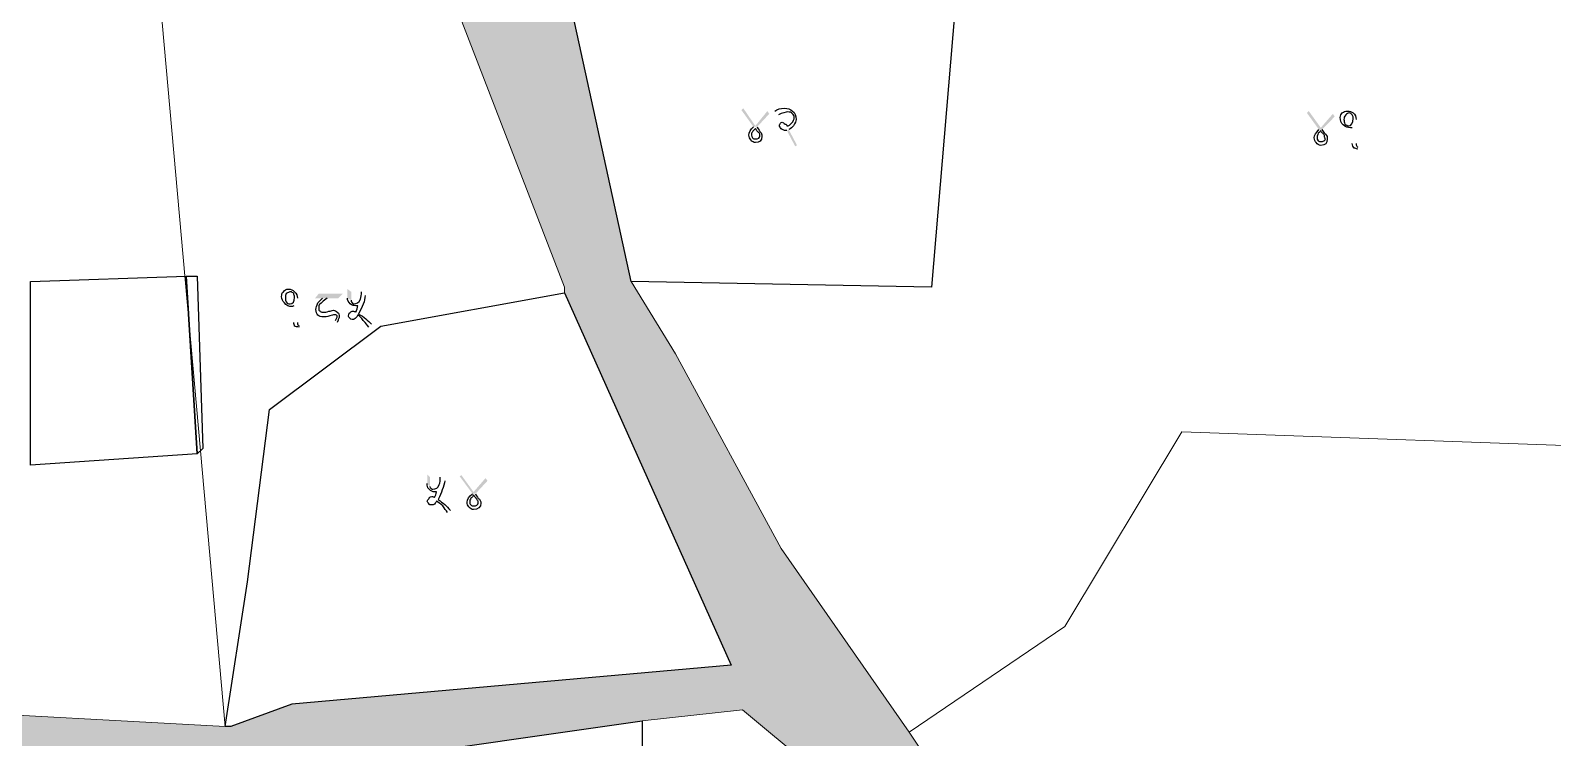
# Model space of a CAD drawing. Header units: inches. Extents: x 2 to 197762, y -33236 to 9.
# Drawn here: x 104734 to 106103, y -15982 to -15346 of the extents above; entities that cross this region are included whole.
import ezdxf

# ---------------------------------------------------------------- set-up
doc = ezdxf.new("R2010")
doc.units = ezdxf.units.IN
doc.header["$LTSCALE"] = 5
doc.header["$MEASUREMENT"] = 0
doc.layers.add('PDF_Geometry', color=7, linetype='Continuous')
doc.layers.add('PDF_Solid Fills', color=7, linetype='Continuous')

msp = doc.modelspace()

# ---------------------------------------------------------------- hatches: boundary and pattern name
at = {"layer": 'PDF_Solid Fills', "true_color": 0xc3c3c3, "transparency": 33554531}
h = msp.add_hatch(color=9, dxfattribs=at)
h.paths.add_polyline_path([(106694.44, -15126.79), (106604.44, -15721.79), (106569.44, -15706.79), (106524.44, -16036.79), (106479.44, -16016.79), (106579.44, -15311.79), (106609.44, -15086.79), (106614.44, -15086.79)], flags=0)
h.paths.add_polyline_path([(106664.44, -15091.79), (106894.44, -15206.79), (107119.44, -15326.79), (107144.44, -15336.79), (107159.44, -15346.79), (107419.44, -15361.79), (107574.44, -15371.79), (107599.44, -15371.79), (107599.44, -15411.79), (107444.44, -15396.79), (107224.44, -15376.79), (107149.44, -15366.79), (107144.44, -15366.79), (106954.44, -15266.79), (106724.44, -15146.79), (106694.44, -15126.79), (106614.44, -15086.79), (106609.44, -15086.79), (106399.44, -15036.79), (106154.44, -14981.79), (105919.44, -14936.79), (105889.44, -14921.79), (105639.44, -14811.79), (105609.44, -14796.79), (105449.44, -14726.79), (105379.44, -14696.79), (105389.44, -14671.79), (105664.44, -14796.79), (105924.44, -14911.79), (106029.44, -14936.79), (106259.44, -14981.79), (106479.44, -15031.79), (106624.44, -15071.79)], flags=0)
h.paths.add_polyline_path([(105234.44, -14616.79), (105219.44, -14646.79), (105164.44, -14746.79), (105149.44, -14861.79), (105124.44, -15061.79), (105129.44, -15086.79), (105154.44, -15206.79), (105194.44, -15206.79), (105214.44, -15296.79), (105274.44, -15571.79), (105314.44, -15636.79), (105409.44, -15811.79), (105524.44, -15976.79), (105574.44, -16051.79), (105599.44, -16246.79), (105624.44, -16436.79), (105614.44, -16621.79), (105629.44, -16691.79), (105924.44, -16711.79), (105979.44, -16761.79), (106374.44, -16806.79), (106534.44, -16811.79), (106829.44, -16821.79), (106949.44, -16826.79), (106954.44, -16826.79), (107099.44, -16801.79), (107164.44, -16781.79), (107374.44, -16721.79), (107424.44, -16706.79), (107599.44, -16706.79), (107599.44, -16756.79), (107179.44, -16816.79), (107159.44, -16816.79), (107134.44, -16821.79), (107129.44, -16826.79), (106989.44, -16851.79), (106774.44, -16851.79), (106704.44, -16851.79), (106459.44, -16851.79), (106429.44, -16851.79), (106194.44, -16826.79), (105994.44, -16806.79), (105949.44, -16796.79), (105954.44, -17081.79), (105949.44, -17331.79), (105999.44, -17421.79), (105939.44, -17421.79), (105879.44, -17301.79), (105889.44, -17116.79), (105894.44, -17071.79), (105899.44, -16751.79), (105729.44, -16741.79), (105574.44, -16731.79), (105594.44, -16681.79), (105584.44, -16676.79), (105579.44, -16501.79), (105574.44, -16356.79), (105569.44, -16306.79), (105534.44, -16106.79), (105494.44, -16056.79), (105374.44, -15956.79), (105284.44, -15966.79), (105179.44, -15981.79), (105004.44, -16006.79), (104924.44, -16006.79), (104819.44, -16061.79), (104654.44, -16046.79), (104364.44, -16021.79), (103959.44, -15986.79), (103864.44, -15961.79), (103864.44, -15826.79), (103994.44, -15841.79), (104104.44, -15841.79), (104109.44, -15911.79), (104154.44, -15916.79), (104374.44, -15946.79), (104484.44, -15951.79), (104634.44, -15956.79), (104909.44, -15971.79), (104914.44, -15971.79), (104969.44, -15951.79), (105364.44, -15916.79), (105214.44, -15581.79), (105214.44, -15576.79), (105079.44, -15226.79), (105054.44, -15216.79), (105029.44, -15036.79), (105069.44, -15031.79), (105059.44, -14881.79), (105069.44, -14741.79), (105079.44, -14621.79), (105064.44, -14576.79)], flags=0)
h.paths.add_polyline_path([(107409.44, -14471.79), (107404.44, -14501.79), (107284.44, -14491.79), (107069.44, -14466.79), (106919.44, -14446.79), (106929.44, -14421.79)], flags=0)
h.paths.add_polyline_path([(106929.44, -14421.79), (106919.44, -14446.79), (106864.44, -14441.79), (106614.44, -14381.79), (106569.44, -14351.79), (106574.44, -14326.79), (106634.44, -14361.79), (106874.44, -14416.79)], flags=0)
h.paths.add_polyline_path([(107599.44, -14421.79), (107589.44, -14426.79), (107459.44, -14496.79), (107429.44, -14501.79), (107414.44, -14546.79), (107409.44, -14556.79), (107359.44, -14736.79), (107359.44, -14766.79), (107329.44, -14836.79), (107314.44, -14876.79), (107159.44, -15296.79), (107144.44, -15336.79), (107119.44, -15326.79), (107174.44, -15196.79), (107184.44, -15141.79), (107194.44, -15111.79), (107239.44, -15006.79), (107309.44, -14836.79), (107324.44, -14796.79), (107319.44, -14791.79), (107349.44, -14651.79), (107399.44, -14526.79), (107404.44, -14501.79), (107409.44, -14471.79), (107444.44, -14476.79), (107579.44, -14406.79), (107599.44, -14396.79)], flags=0)
h.paths.add_polyline_path([(103864.44, -14636.79), (103899.44, -14651.79), (104019.44, -14691.79), (104204.44, -14746.79), (104479.44, -14801.79), (104474.44, -14821.79), (104529.44, -14871.79), (104594.44, -14881.79), (104739.44, -14896.79), (104739.44, -14936.79), (104494.44, -14901.79), (104484.44, -14866.79), (104464.44, -14856.79), (104274.44, -14811.79), (104224.44, -14806.79), (104114.44, -14761.79), (104074.44, -14746.79), (103864.44, -14666.79)], flags=0)
h.paths.add_polyline_path([(103864.44, -17336.79), (103909.44, -17361.79), (104019.44, -17381.79), (104229.44, -17421.79), (103904.44, -17421.79), (103864.44, -17411.79)], flags=0)
h.paths.add_polyline_path([(105549.44, -14296.79), (105384.44, -14576.79), (105429.44, -14596.79), (105389.44, -14671.79), (105379.44, -14696.79), (105234.44, -14616.79), (105064.44, -14576.79), (105024.44, -14521.79), (104974.44, -14471.79), (104914.44, -14416.79), (104734.44, -14276.79), (104609.44, -14181.79), (104324.44, -14116.79), (104199.44, -14086.79), (104814.44, -14086.79), (104999.44, -14241.79), (104999.44, -14251.79), (105339.44, -14401.79), (105469.44, -14116.79), (105479.44, -14086.79), (105484.44, -14086.79), (105609.44, -14086.79), (105549.44, -14231.79), (105569.44, -14251.79)], flags=0)
h.paths.add_polyline_path([(106574.44, -14326.79), (106569.44, -14351.79), (106404.44, -14251.79), (106219.44, -14261.79), (106049.44, -14251.79), (105969.44, -14246.79), (105949.44, -14206.79), (105889.44, -14086.79), (105914.44, -14086.79), (105994.44, -14221.79), (106184.44, -14241.79), (106399.44, -14221.79)], flags=0)
h = msp.add_hatch(color=9, dxfattribs=at)
h.paths.add_polyline_path([(106694.44, -15126.79), (106604.44, -15721.79), (106569.44, -15706.79), (106524.44, -16036.79), (106479.44, -16016.79), (106579.44, -15311.79), (106609.44, -15086.79), (106614.44, -15086.79)], flags=0)
h.paths.add_polyline_path([(106664.44, -15091.79), (106894.44, -15206.79), (107119.44, -15326.79), (107144.44, -15336.79), (107159.44, -15346.79), (107419.44, -15361.79), (107574.44, -15371.79), (107599.44, -15371.79), (107599.44, -15411.79), (107444.44, -15396.79), (107224.44, -15376.79), (107149.44, -15366.79), (107144.44, -15366.79), (106954.44, -15266.79), (106724.44, -15146.79), (106694.44, -15126.79), (106614.44, -15086.79), (106609.44, -15086.79), (106399.44, -15036.79), (106154.44, -14981.79), (105919.44, -14936.79), (105889.44, -14921.79), (105639.44, -14811.79), (105609.44, -14796.79), (105449.44, -14726.79), (105379.44, -14696.79), (105389.44, -14671.79), (105664.44, -14796.79), (105924.44, -14911.79), (106029.44, -14936.79), (106259.44, -14981.79), (106479.44, -15031.79), (106624.44, -15071.79)], flags=0)
h.paths.add_polyline_path([(105234.44, -14616.79), (105219.44, -14646.79), (105164.44, -14746.79), (105149.44, -14861.79), (105124.44, -15061.79), (105129.44, -15086.79), (105154.44, -15206.79), (105194.44, -15206.79), (105214.44, -15296.79), (105274.44, -15571.79), (105314.44, -15636.79), (105409.44, -15811.79), (105524.44, -15976.79), (105574.44, -16051.79), (105599.44, -16246.79), (105624.44, -16436.79), (105614.44, -16621.79), (105629.44, -16691.79), (105924.44, -16711.79), (105979.44, -16761.79), (106374.44, -16806.79), (106534.44, -16811.79), (106829.44, -16821.79), (106949.44, -16826.79), (106954.44, -16826.79), (107099.44, -16801.79), (107164.44, -16781.79), (107374.44, -16721.79), (107424.44, -16706.79), (107599.44, -16706.79), (107599.44, -16756.79), (107179.44, -16816.79), (107159.44, -16816.79), (107134.44, -16821.79), (107129.44, -16826.79), (106989.44, -16851.79), (106774.44, -16851.79), (106704.44, -16851.79), (106459.44, -16851.79), (106429.44, -16851.79), (106194.44, -16826.79), (105994.44, -16806.79), (105949.44, -16796.79), (105954.44, -17081.79), (105949.44, -17331.79), (105999.44, -17421.79), (105939.44, -17421.79), (105879.44, -17301.79), (105889.44, -17116.79), (105894.44, -17071.79), (105899.44, -16751.79), (105729.44, -16741.79), (105574.44, -16731.79), (105594.44, -16681.79), (105584.44, -16676.79), (105579.44, -16501.79), (105574.44, -16356.79), (105569.44, -16306.79), (105534.44, -16106.79), (105494.44, -16056.79), (105374.44, -15956.79), (105284.44, -15966.79), (105179.44, -15981.79), (105004.44, -16006.79), (104924.44, -16006.79), (104819.44, -16061.79), (104654.44, -16046.79), (104364.44, -16021.79), (103959.44, -15986.79), (103864.44, -15961.79), (103864.44, -15826.79), (103994.44, -15841.79), (104104.44, -15841.79), (104109.44, -15911.79), (104154.44, -15916.79), (104374.44, -15946.79), (104484.44, -15951.79), (104634.44, -15956.79), (104909.44, -15971.79), (104914.44, -15971.79), (104969.44, -15951.79), (105364.44, -15916.79), (105214.44, -15581.79), (105214.44, -15576.79), (105079.44, -15226.79), (105054.44, -15216.79), (105029.44, -15036.79), (105069.44, -15031.79), (105059.44, -14881.79), (105069.44, -14741.79), (105079.44, -14621.79), (105064.44, -14576.79)], flags=0)
h.paths.add_polyline_path([(107409.44, -14471.79), (107404.44, -14501.79), (107284.44, -14491.79), (107069.44, -14466.79), (106919.44, -14446.79), (106929.44, -14421.79)], flags=0)
h.paths.add_polyline_path([(106929.44, -14421.79), (106919.44, -14446.79), (106864.44, -14441.79), (106614.44, -14381.79), (106569.44, -14351.79), (106574.44, -14326.79), (106634.44, -14361.79), (106874.44, -14416.79)], flags=0)
h.paths.add_polyline_path([(107599.44, -14421.79), (107589.44, -14426.79), (107459.44, -14496.79), (107429.44, -14501.79), (107414.44, -14546.79), (107409.44, -14556.79), (107359.44, -14736.79), (107359.44, -14766.79), (107329.44, -14836.79), (107314.44, -14876.79), (107159.44, -15296.79), (107144.44, -15336.79), (107119.44, -15326.79), (107174.44, -15196.79), (107184.44, -15141.79), (107194.44, -15111.79), (107239.44, -15006.79), (107309.44, -14836.79), (107324.44, -14796.79), (107319.44, -14791.79), (107349.44, -14651.79), (107399.44, -14526.79), (107404.44, -14501.79), (107409.44, -14471.79), (107444.44, -14476.79), (107579.44, -14406.79), (107599.44, -14396.79)], flags=0)
h.paths.add_polyline_path([(103864.44, -14636.79), (103899.44, -14651.79), (104019.44, -14691.79), (104204.44, -14746.79), (104479.44, -14801.79), (104474.44, -14821.79), (104529.44, -14871.79), (104594.44, -14881.79), (104739.44, -14896.79), (104739.44, -14936.79), (104494.44, -14901.79), (104484.44, -14866.79), (104464.44, -14856.79), (104274.44, -14811.79), (104224.44, -14806.79), (104114.44, -14761.79), (104074.44, -14746.79), (103864.44, -14666.79)], flags=0)
h.paths.add_polyline_path([(103864.44, -17336.79), (103909.44, -17361.79), (104019.44, -17381.79), (104229.44, -17421.79), (103904.44, -17421.79), (103864.44, -17411.79)], flags=0)
h.paths.add_polyline_path([(105549.44, -14296.79), (105384.44, -14576.79), (105429.44, -14596.79), (105389.44, -14671.79), (105379.44, -14696.79), (105234.44, -14616.79), (105064.44, -14576.79), (105024.44, -14521.79), (104974.44, -14471.79), (104914.44, -14416.79), (104734.44, -14276.79), (104609.44, -14181.79), (104324.44, -14116.79), (104199.44, -14086.79), (104814.44, -14086.79), (104999.44, -14241.79), (104999.44, -14251.79), (105339.44, -14401.79), (105469.44, -14116.79), (105479.44, -14086.79), (105484.44, -14086.79), (105609.44, -14086.79), (105549.44, -14231.79), (105569.44, -14251.79)], flags=0)
h.paths.add_polyline_path([(106574.44, -14326.79), (106569.44, -14351.79), (106404.44, -14251.79), (106219.44, -14261.79), (106049.44, -14251.79), (105969.44, -14246.79), (105949.44, -14206.79), (105889.44, -14086.79), (105914.44, -14086.79), (105994.44, -14221.79), (106184.44, -14241.79), (106399.44, -14221.79)], flags=0)
at = {"layer": 'PDF_Solid Fills', "transparency": 33554559}
h = msp.add_hatch(color=256, dxfattribs=at)
h.paths.add_polyline_path([(105384.44, -15432.62), (105373.61, -15417.62), (105375.28, -15415.95), (105386.11, -15431.79), (105396.94, -15418.45), (105398.61, -15420.95), (105387.78, -15432.62)], flags=0)
h.paths.add_polyline_path([(105406.94, -15421.79), (105403.61, -15418.45)], flags=0)
h.paths.add_polyline_path([(105416.11, -15435.12), (105423.61, -15449.29), (105421.94, -15450.12), (105414.44, -15435.95)], flags=0)
h = msp.add_hatch(color=256, dxfattribs=at)
h.paths.add_polyline_path([(105892.78, -15435.12), (105881.94, -15420.12), (105883.61, -15418.45), (105894.44, -15433.45), (105905.28, -15420.95), (105906.94, -15423.45), (105895.28, -15435.12)], flags=0)
h.paths.add_polyline_path([(105926.11, -15425.95), (105926.11, -15447.62)], flags=0)
h.paths.add_polyline_path([(105927.78, -15450.95), (105927.78, -15452.62)], flags=0)
h = msp.add_hatch(color=256, dxfattribs=at)
h.paths.add_polyline_path([(104974.44, -15586.79), (104974.44, -15608.45)], flags=0)
h.paths.add_polyline_path([(104976.11, -15611.79), (104976.11, -15612.62)], flags=0)
h.paths.add_polyline_path([(104996.94, -15586.79), (104990.28, -15586.79), (104993.61, -15582.62), (105015.28, -15582.62), (105011.11, -15586.79), (105001.11, -15586.79)], flags=0)
h.paths.add_polyline_path([(105010.28, -15608.45), (105008.61, -15606.79)], flags=0)
h.paths.add_polyline_path([(105031.94, -15580.95), (105035.28, -15584.29)], flags=0)
h.paths.add_polyline_path([(105041.11, -15610.12), (105038.61, -15612.62)], flags=0)
h.paths.add_polyline_path([(105019.44, -15586.79), (105019.44, -15578.45), (105022.78, -15580.95), (105022.78, -15588.45)], flags=0)
h = msp.add_hatch(color=256, dxfattribs=at)
h.paths.add_polyline_path([(105102.78, -15747.62), (105106.94, -15750.95)], flags=0)
h.paths.add_polyline_path([(105111.94, -15777.62), (105109.44, -15779.29)], flags=0)
h.paths.add_polyline_path([(105091.11, -15753.45), (105091.11, -15745.12), (105093.61, -15747.62), (105093.61, -15755.95)], flags=0)
h.paths.add_polyline_path([(105131.94, -15762.62), (105120.28, -15746.79), (105121.94, -15745.95), (105132.78, -15760.95), (105143.61, -15748.45), (105145.28, -15750.95), (105134.44, -15762.62)], flags=0)

# ---------------------------------------------------------------- linework, layer by layer
at = {"layer": 'PDF_Geometry', "lineweight": 9}
for points in [[(106189.44, -15721.79), (105769.44, -15706.79), (105664.44, -15881.79), (105524.44, -15976.79), (105409.44, -15811.79), (105314.44, -15636.79), (105274.44, -15571.79), (105544.44, -15576.79), (105569.44, -15281.79), (105399.44, -15261.79), (105389.44, -15231.79), (105394.44, -15141.79), (105274.44, -15111.79), (105129.44, -15086.79), (105124.44, -15061.79), (105209.44, -15076.79), (105484.44, -15096.79), (105604.44, -14811.79), (105609.44, -14796.79), (105639.44, -14811.79), (105889.44, -14921.79), (105919.44, -14936.79), (106154.44, -14981.79)], [(106189.44, -15721.79), (105769.44, -15706.79), (105664.44, -15881.79), (105524.44, -15976.79), (105409.44, -15811.79), (105314.44, -15636.79), (105274.44, -15571.79), (105544.44, -15576.79), (105569.44, -15281.79), (105399.44, -15261.79), (105389.44, -15231.79), (105394.44, -15141.79), (105274.44, -15111.79), (105129.44, -15086.79), (105124.44, -15061.79), (105209.44, -15076.79), (105484.44, -15096.79), (105604.44, -14811.79), (105609.44, -14796.79), (105639.44, -14811.79), (105889.44, -14921.79), (105919.44, -14936.79), (106154.44, -14981.79)], [(104634.44, -15956.79), (104909.44, -15971.79), (104914.44, -15971.79), (104969.44, -15951.79), (105364.44, -15916.79), (105214.44, -15581.79), (105214.44, -15576.79), (105079.44, -15226.79)], [(104634.44, -15956.79), (104909.44, -15971.79), (104914.44, -15971.79), (104969.44, -15951.79), (105364.44, -15916.79), (105214.44, -15581.79), (105214.44, -15576.79), (105079.44, -15226.79)], [(105214.44, -15296.79), (105274.44, -15571.79), (105314.44, -15636.79), (105409.44, -15811.79), (105524.44, -15976.79), (105574.44, -16051.79)], [(105214.44, -15296.79), (105274.44, -15571.79), (105314.44, -15636.79), (105409.44, -15811.79), (105524.44, -15976.79), (105574.44, -16051.79)], [(105494.44, -16056.79), (105374.44, -15956.79), (105284.44, -15966.79), (105179.44, -15981.79)], [(105494.44, -16056.79), (105374.44, -15956.79), (105284.44, -15966.79), (105179.44, -15981.79)]]:
    msp.add_lwpolyline(points, dxfattribs=at)
for points in [[(105274.44, -15571.79), (105214.44, -15296.79), (105194.44, -15206.79), (105154.44, -15206.79), (105129.44, -15086.79), (105274.44, -15111.79), (105394.44, -15141.79), (105389.44, -15231.79), (105399.44, -15261.79), (105569.44, -15281.79), (105544.44, -15576.79)], [(105274.44, -15571.79), (105214.44, -15296.79), (105194.44, -15206.79), (105154.44, -15206.79), (105129.44, -15086.79), (105274.44, -15111.79), (105394.44, -15141.79), (105389.44, -15231.79), (105399.44, -15261.79), (105569.44, -15281.79), (105544.44, -15576.79)], [(105214.44, -15581.79), (105049.44, -15611.79), (104949.44, -15686.79), (104929.44, -15841.79), (104909.44, -15971.79), (104849.44, -15301.79), (104959.44, -15271.79), (105054.44, -15221.79), (105054.44, -15216.79), (105079.44, -15226.79), (105214.44, -15576.79)], [(105214.44, -15581.79), (105049.44, -15611.79), (104949.44, -15686.79), (104929.44, -15841.79), (104909.44, -15971.79), (104849.44, -15301.79), (104959.44, -15271.79), (105054.44, -15221.79), (105054.44, -15216.79), (105079.44, -15226.79), (105214.44, -15576.79)], [(104909.44, -15971.79), (104634.44, -15956.79), (104484.44, -15951.79), (104439.44, -15361.79), (104449.44, -15361.79), (104599.44, -15341.79), (104769.44, -15321.79), (104849.44, -15301.79)], [(104909.44, -15971.79), (104634.44, -15956.79), (104484.44, -15951.79), (104439.44, -15361.79), (104449.44, -15361.79), (104599.44, -15341.79), (104769.44, -15321.79), (104849.44, -15301.79)], [(106479.44, -16016.79), (106434.44, -16351.79), (106374.44, -16806.79), (105979.44, -16761.79), (105924.44, -16711.79), (105629.44, -16691.79), (105614.44, -16621.79), (105624.44, -16436.79), (105599.44, -16246.79), (105574.44, -16051.79), (105524.44, -15976.79), (105664.44, -15881.79), (105769.44, -15706.79), (106189.44, -15721.79), (106269.44, -15546.79), (106259.44, -15331.79), (106579.44, -15311.79)], [(106479.44, -16016.79), (106434.44, -16351.79), (106374.44, -16806.79), (105979.44, -16761.79), (105924.44, -16711.79), (105629.44, -16691.79), (105614.44, -16621.79), (105624.44, -16436.79), (105599.44, -16246.79), (105574.44, -16051.79), (105524.44, -15976.79), (105664.44, -15881.79), (105769.44, -15706.79), (106189.44, -15721.79), (106269.44, -15546.79), (106259.44, -15331.79), (106579.44, -15311.79)], [(104909.44, -15971.79), (104929.44, -15841.79), (104949.44, -15686.79), (105049.44, -15611.79), (105214.44, -15581.79), (105364.44, -15916.79), (104969.44, -15951.79), (104914.44, -15971.79)], [(104909.44, -15971.79), (104929.44, -15841.79), (104949.44, -15686.79), (105049.44, -15611.79), (105214.44, -15581.79), (105364.44, -15916.79), (104969.44, -15951.79), (104914.44, -15971.79)], [(105064.44, -16816.79), (104899.44, -16856.79), (104719.44, -16891.79), (104734.44, -16741.79), (104754.44, -16531.79), (104759.44, -16466.79), (104779.44, -16271.79), (104784.44, -16206.79), (104814.44, -16061.79), (104819.44, -16061.79), (104924.44, -16006.79), (105004.44, -16006.79), (105179.44, -15981.79), (105284.44, -15966.79), (105374.44, -15956.79), (105494.44, -16056.79), (105534.44, -16106.79), (105569.44, -16306.79), (105574.44, -16356.79), (105574.44, -16461.79), (105049.44, -16441.79), (105049.44, -16451.79)], [(105064.44, -16816.79), (104899.44, -16856.79), (104719.44, -16891.79), (104734.44, -16741.79), (104754.44, -16531.79), (104759.44, -16466.79), (104779.44, -16271.79), (104784.44, -16206.79), (104814.44, -16061.79), (104819.44, -16061.79), (104924.44, -16006.79), (105004.44, -16006.79), (105179.44, -15981.79), (105284.44, -15966.79), (105374.44, -15956.79), (105494.44, -16056.79), (105534.44, -16106.79), (105569.44, -16306.79), (105574.44, -16356.79), (105574.44, -16461.79), (105049.44, -16441.79), (105049.44, -16451.79)]]:
    msp.add_lwpolyline(points, close=True, dxfattribs=at)
at = {"layer": 'PDF_Geometry', "color": 21, "lineweight": 13, "true_color": 0xffafaf}
for points in [[(105569.44, -15281.79), (105544.44, -15576.79), (105274.44, -15571.79), (105214.44, -15296.79), (105194.44, -15206.79), (105389.44, -15231.79), (105399.44, -15261.79)], [(105569.44, -15281.79), (105544.44, -15576.79), (105274.44, -15571.79), (105214.44, -15296.79), (105194.44, -15206.79), (105389.44, -15231.79), (105399.44, -15261.79)], [(105569.44, -15281.79), (105544.44, -15576.79), (105274.44, -15571.79), (105214.44, -15296.79), (105194.44, -15206.79), (105389.44, -15231.79), (105399.44, -15261.79)], [(105569.44, -15281.79), (105544.44, -15576.79), (105274.44, -15571.79), (105214.44, -15296.79), (105194.44, -15206.79), (105389.44, -15231.79), (105399.44, -15261.79)], [(104884.44, -15726.79), (104734.44, -15736.79), (104734.44, -15686.79), (104734.44, -15571.79), (104874.44, -15566.79)], [(104884.44, -15726.79), (104734.44, -15736.79), (104734.44, -15686.79), (104734.44, -15571.79), (104874.44, -15566.79)], [(104884.44, -15726.79), (104734.44, -15736.79), (104734.44, -15686.79), (104734.44, -15571.79), (104874.44, -15566.79)], [(104884.44, -15726.79), (104734.44, -15736.79), (104734.44, -15686.79), (104734.44, -15571.79), (104874.44, -15566.79)], [(104884.44, -15726.79), (104874.44, -15566.79), (104884.44, -15566.79), (104889.44, -15721.79)], [(104884.44, -15726.79), (104874.44, -15566.79), (104884.44, -15566.79), (104889.44, -15721.79)], [(104884.44, -15726.79), (104874.44, -15566.79), (104884.44, -15566.79), (104889.44, -15721.79)], [(104884.44, -15726.79), (104874.44, -15566.79), (104884.44, -15566.79), (104889.44, -15721.79)], [(104969.44, -15951.79), (104914.44, -15971.79), (104909.44, -15971.79), (104929.44, -15841.79), (104949.44, -15686.79), (105049.44, -15611.79), (105214.44, -15581.79), (105364.44, -15916.79)], [(104969.44, -15951.79), (104914.44, -15971.79), (104909.44, -15971.79), (104929.44, -15841.79), (104949.44, -15686.79), (105049.44, -15611.79), (105214.44, -15581.79), (105364.44, -15916.79)], [(104969.44, -15951.79), (104914.44, -15971.79), (104909.44, -15971.79), (104929.44, -15841.79), (104949.44, -15686.79), (105049.44, -15611.79), (105214.44, -15581.79), (105364.44, -15916.79)], [(104969.44, -15951.79), (104914.44, -15971.79), (104909.44, -15971.79), (104929.44, -15841.79), (104949.44, -15686.79), (105049.44, -15611.79), (105214.44, -15581.79), (105364.44, -15916.79)], [(105284.44, -15966.79), (105284.44, -16226.79), (105004.44, -16241.79), (104999.44, -16006.79), (105004.44, -16006.79), (105179.44, -15981.79)], [(105284.44, -15966.79), (105284.44, -16226.79), (105004.44, -16241.79), (104999.44, -16006.79), (105004.44, -16006.79), (105179.44, -15981.79)], [(105284.44, -15966.79), (105284.44, -16226.79), (105004.44, -16241.79), (104999.44, -16006.79), (105004.44, -16006.79), (105179.44, -15981.79)], [(105284.44, -15966.79), (105284.44, -16226.79), (105004.44, -16241.79), (104999.44, -16006.79), (105004.44, -16006.79), (105179.44, -15981.79)]]:
    msp.add_lwpolyline(points, close=True, dxfattribs=at)
at = {"layer": 'PDF_Geometry', "color": 21, "lineweight": 25, "true_color": 0xffafaf}
for points in [[(105569.44, -15281.79), (105544.44, -15576.79), (105274.44, -15571.79), (105214.44, -15296.79), (105194.44, -15206.79), (105389.44, -15231.79), (105399.44, -15261.79)], [(105569.44, -15281.79), (105544.44, -15576.79), (105274.44, -15571.79), (105214.44, -15296.79), (105194.44, -15206.79), (105389.44, -15231.79), (105399.44, -15261.79)], [(104884.44, -15726.79), (104734.44, -15736.79), (104734.44, -15686.79), (104734.44, -15571.79), (104874.44, -15566.79)], [(104884.44, -15726.79), (104734.44, -15736.79), (104734.44, -15686.79), (104734.44, -15571.79), (104874.44, -15566.79)], [(104884.44, -15726.79), (104874.44, -15566.79), (104884.44, -15566.79), (104889.44, -15721.79)], [(104884.44, -15726.79), (104874.44, -15566.79), (104884.44, -15566.79), (104889.44, -15721.79)], [(104969.44, -15951.79), (104914.44, -15971.79), (104909.44, -15971.79), (104929.44, -15841.79), (104949.44, -15686.79), (105049.44, -15611.79), (105214.44, -15581.79), (105364.44, -15916.79)], [(104969.44, -15951.79), (104914.44, -15971.79), (104909.44, -15971.79), (104929.44, -15841.79), (104949.44, -15686.79), (105049.44, -15611.79), (105214.44, -15581.79), (105364.44, -15916.79)], [(105284.44, -15966.79), (105284.44, -16226.79), (105004.44, -16241.79), (104999.44, -16006.79), (105004.44, -16006.79), (105179.44, -15981.79)], [(105284.44, -15966.79), (105284.44, -16226.79), (105004.44, -16241.79), (104999.44, -16006.79), (105004.44, -16006.79), (105179.44, -15981.79)]]:
    msp.add_lwpolyline(points, close=True, dxfattribs=at)
at = {"layer": 'PDF_Geometry', "lineweight": 25}
for points in [[(105403.61, -15418.45), (105406.11, -15416.79), (105408.61, -15415.95), (105411.94, -15415.95)], [(105415.28, -15419.29), (105413.61, -15419.29), (105410.28, -15420.12), (105406.94, -15421.79)], [(105411.94, -15415.95), (105415.28, -15415.95), (105417.78, -15416.79), (105419.44, -15418.45)], [(105419.44, -15420.95), (105418.61, -15419.29), (105416.94, -15419.29), (105415.28, -15419.29)], [(105419.44, -15418.45), (105421.94, -15420.12), (105422.78, -15422.62), (105422.78, -15425.95)], [(105421.11, -15424.29), (105421.11, -15422.62), (105420.28, -15421.79), (105419.44, -15420.95)], [(105911.94, -15424.29), (105911.94, -15422.62), (105912.78, -15420.95), (105913.61, -15420.12)], [(105913.61, -15420.12), (105915.28, -15419.29), (105916.11, -15418.45), (105918.61, -15418.45)], [(105920.28, -15420.12), (105918.61, -15420.12), (105917.78, -15420.95), (105916.94, -15421.79)], [(105918.61, -15418.45), (105920.28, -15418.45), (105921.94, -15419.29), (105923.61, -15420.12)], [(105922.78, -15421.79), (105921.94, -15420.95), (105921.11, -15420.12), (105920.28, -15420.12)], [(105923.61, -15420.12), (105925.28, -15421.79), (105926.11, -15423.45), (105926.11, -15425.95)], [(105380.28, -15440.12), (105380.28, -15437.62), (105381.94, -15435.12), (105384.44, -15432.62)], [(105386.11, -15434.29), (105386.11, -15434.29), (105385.28, -15435.12), (105384.44, -15435.95)], [(105386.94, -15435.12), (105386.94, -15435.12), (105386.94, -15434.29), (105386.11, -15434.29)], [(105387.78, -15432.62), (105387.78, -15433.45), (105389.44, -15435.12), (105390.28, -15436.79)], [(105407.78, -15430.95), (105407.78, -15430.95), (105408.61, -15430.12), (105408.61, -15429.29)], [(105409.44, -15434.29), (105408.61, -15433.45), (105407.78, -15432.62), (105407.78, -15430.95)], [(105408.61, -15429.29), (105409.44, -15429.29), (105409.44, -15428.45), (105410.28, -15428.45)], [(105413.61, -15435.95), (105411.94, -15435.95), (105410.28, -15435.12), (105409.44, -15434.29)], [(105410.28, -15428.45), (105411.11, -15428.45), (105411.94, -15429.29), (105412.78, -15430.12)], [(105412.78, -15430.12), (105413.61, -15430.12), (105414.44, -15430.95), (105414.44, -15431.79)], [(105414.44, -15431.79), (105416.11, -15431.79), (105417.78, -15430.95), (105418.61, -15429.29)], [(105420.28, -15431.79), (105419.44, -15432.62), (105417.78, -15434.29), (105416.11, -15435.12)], [(105418.61, -15429.29), (105420.28, -15427.62), (105421.11, -15425.95), (105421.11, -15424.29)], [(105422.78, -15425.95), (105422.78, -15427.62), (105421.94, -15429.29), (105420.28, -15431.79)], [(105914.44, -15430.95), (105912.78, -15429.29), (105911.94, -15426.79), (105911.94, -15424.29)], [(105921.11, -15433.45), (105918.61, -15433.45), (105916.94, -15432.62), (105914.44, -15430.95)], [(105916.94, -15421.79), (105915.28, -15423.45), (105915.28, -15424.29), (105915.28, -15425.95)], [(105915.28, -15425.95), (105915.28, -15427.62), (105915.28, -15428.45), (105916.11, -15430.12)], [(105916.11, -15430.12), (105916.94, -15430.95), (105918.61, -15431.79), (105919.44, -15431.79)], [(105919.44, -15431.79), (105921.94, -15431.79), (105923.61, -15429.29), (105923.61, -15425.12)], [(105922.78, -15433.45), (105922.78, -15433.45), (105921.94, -15433.45), (105921.11, -15433.45)], [(105923.61, -15425.12), (105923.61, -15424.29), (105923.61, -15423.45), (105922.78, -15421.79)], [(105381.94, -15444.29), (105381.11, -15443.45), (105380.28, -15441.79), (105380.28, -15440.12)], [(105386.11, -15446.79), (105384.44, -15446.79), (105383.61, -15445.95), (105381.94, -15444.29)], [(105384.44, -15435.95), (105383.61, -15436.79), (105383.61, -15437.62), (105382.78, -15438.45)], [(105382.78, -15438.45), (105382.78, -15439.29), (105382.78, -15439.29), (105382.78, -15440.12)], [(105382.78, -15440.12), (105382.78, -15440.95), (105382.78, -15441.79), (105383.61, -15442.62)], [(105383.61, -15442.62), (105384.44, -15443.45), (105385.28, -15443.45), (105386.11, -15443.45)], [(105386.11, -15443.45), (105388.61, -15443.45), (105390.28, -15442.62), (105390.28, -15440.95)], [(105391.94, -15440.95), (105391.94, -15445.12), (105390.28, -15446.79), (105386.11, -15446.79)], [(105388.61, -15437.62), (105388.61, -15436.79), (105387.78, -15436.79), (105386.94, -15435.12)], [(105390.28, -15439.29), (105389.44, -15438.45), (105389.44, -15437.62), (105388.61, -15437.62)], [(105390.28, -15436.79), (105391.94, -15438.45), (105391.94, -15439.29), (105391.94, -15440.95)], [(105390.28, -15440.95), (105390.28, -15440.95), (105390.28, -15440.12), (105390.28, -15439.29)], [(105414.44, -15435.95), (105413.61, -15435.95), (105413.61, -15435.95), (105413.61, -15435.95)], [(105888.61, -15442.62), (105888.61, -15440.12), (105890.28, -15437.62), (105892.78, -15435.12)], [(105890.28, -15446.79), (105889.44, -15445.95), (105888.61, -15444.29), (105888.61, -15442.62)], [(105894.44, -15449.29), (105892.78, -15449.29), (105891.11, -15448.45), (105890.28, -15446.79)], [(105891.94, -15438.45), (105891.94, -15439.29), (105891.94, -15439.29), (105891.11, -15440.95)], [(105891.11, -15440.95), (105891.11, -15440.95), (105891.11, -15441.79), (105891.11, -15442.62)], [(105891.11, -15442.62), (105891.11, -15443.45), (105891.11, -15444.29), (105891.94, -15445.12)], [(105894.44, -15435.95), (105893.61, -15436.79), (105893.61, -15437.62), (105891.94, -15438.45)], [(105891.94, -15445.12), (105892.78, -15445.95), (105893.61, -15445.95), (105894.44, -15445.95)], [(105895.28, -15437.62), (105895.28, -15437.62), (105894.44, -15436.79), (105894.44, -15435.95)], [(105894.44, -15445.95), (105896.94, -15445.95), (105897.78, -15445.12), (105898.61, -15443.45)], [(105900.28, -15443.45), (105900.28, -15447.62), (105898.61, -15449.29), (105894.44, -15449.29)], [(105895.28, -15435.12), (105896.11, -15435.95), (105896.94, -15437.62), (105898.61, -15439.29)], [(105896.94, -15439.29), (105896.94, -15439.29), (105896.11, -15438.45), (105895.28, -15437.62)], [(105897.78, -15441.79), (105897.78, -15440.95), (105897.78, -15440.12), (105896.94, -15439.29)], [(105898.61, -15443.45), (105898.61, -15442.62), (105897.78, -15442.62), (105897.78, -15441.79)], [(105898.61, -15439.29), (105900.28, -15440.95), (105900.28, -15441.79), (105900.28, -15443.45)], [(105924.44, -15451.79), (105923.61, -15450.95), (105922.78, -15449.29), (105922.78, -15447.62)], [(105926.11, -15447.62), (105926.11, -15448.45), (105926.11, -15449.29), (105926.94, -15450.12)], [(105927.78, -15452.62), (105926.11, -15452.62), (105925.28, -15451.79), (105924.44, -15451.79)], [(105926.94, -15450.12), (105926.94, -15450.12), (105926.94, -15450.95), (105927.78, -15450.95)], [(104960.28, -15585.12), (104960.28, -15583.45), (104960.28, -15581.79), (104961.94, -15580.95)], [(104962.78, -15590.95), (104961.11, -15589.29), (104960.28, -15587.62), (104960.28, -15585.12)], [(104961.94, -15580.95), (104962.78, -15579.29), (104964.44, -15578.45), (104966.11, -15578.45)], [(104964.44, -15582.62), (104963.61, -15583.45), (104963.61, -15585.12), (104963.61, -15586.79)], [(104968.61, -15580.95), (104966.94, -15580.95), (104966.11, -15581.79), (104964.44, -15582.62)], [(104966.11, -15578.45), (104968.61, -15578.45), (104970.28, -15579.29), (104971.94, -15580.95)], [(104971.11, -15582.62), (104970.28, -15581.79), (104969.44, -15580.95), (104968.61, -15580.95)], [(104971.94, -15585.95), (104971.94, -15584.29), (104971.11, -15583.45), (104971.11, -15582.62)], [(104971.94, -15580.95), (104973.61, -15582.62), (104974.44, -15584.29), (104974.44, -15586.79)], [(105035.28, -15584.29), (105035.28, -15589.29), (105032.78, -15594.29), (105029.44, -15600.95)], [(105031.11, -15587.62), (105031.94, -15585.95), (105031.94, -15583.45), (105031.94, -15580.95)], [(104969.44, -15594.29), (104966.94, -15594.29), (104964.44, -15593.45), (104962.78, -15590.95)], [(104963.61, -15586.79), (104963.61, -15587.62), (104963.61, -15589.29), (104964.44, -15590.12)], [(104964.44, -15590.12), (104965.28, -15591.79), (104966.11, -15591.79), (104967.78, -15591.79)], [(104967.78, -15591.79), (104970.28, -15591.79), (104971.94, -15590.12), (104971.94, -15585.95)], [(104971.11, -15593.45), (104970.28, -15594.29), (104969.44, -15594.29), (104969.44, -15594.29)], [(104991.11, -15596.79), (104991.11, -15595.12), (104991.94, -15593.45), (104992.78, -15590.95)], [(104997.78, -15603.45), (104993.61, -15603.45), (104991.11, -15601.79), (104991.11, -15596.79)], [(104992.78, -15590.95), (104993.61, -15590.12), (104995.28, -15588.45), (104996.94, -15586.79)], [(104996.94, -15590.12), (104995.28, -15591.79), (104993.61, -15592.62), (104993.61, -15593.45)], [(104993.61, -15593.45), (104993.61, -15594.29), (104993.61, -15595.12), (104993.61, -15595.95)], [(104993.61, -15595.95), (104993.61, -15596.79), (104993.61, -15598.45), (104995.28, -15598.45)], [(104995.28, -15598.45), (104995.28, -15599.29), (104996.94, -15599.29), (104998.61, -15599.29)], [(105001.11, -15586.79), (104999.44, -15587.62), (104997.78, -15589.29), (104996.94, -15590.12)], [(104998.61, -15599.29), (104999.44, -15599.29), (105000.28, -15599.29), (105002.78, -15598.45)], [(105002.78, -15598.45), (105004.44, -15598.45), (105005.28, -15597.62), (105006.94, -15597.62)], [(105006.94, -15597.62), (105007.78, -15597.62), (105009.44, -15598.45), (105010.28, -15599.29)], [(105021.94, -15591.79), (105020.28, -15590.12), (105019.44, -15588.45), (105019.44, -15586.79)], [(105021.11, -15600.12), (105021.94, -15599.29), (105022.78, -15598.45), (105023.61, -15598.45)], [(105026.94, -15593.45), (105025.28, -15593.45), (105023.61, -15593.45), (105021.94, -15591.79)], [(105022.78, -15588.45), (105022.78, -15589.29), (105022.78, -15590.12), (105023.61, -15590.95)], [(105023.61, -15590.95), (105023.61, -15591.79), (105024.44, -15591.79), (105025.28, -15591.79)], [(105023.61, -15598.45), (105025.28, -15598.45), (105026.11, -15598.45), (105026.94, -15599.29)], [(105025.28, -15591.79), (105027.78, -15591.79), (105029.44, -15590.95), (105031.11, -15587.62)], [(105026.94, -15599.29), (105027.78, -15597.62), (105028.61, -15595.12), (105028.61, -15593.45)], [(105028.61, -15593.45), (105028.61, -15593.45), (105027.78, -15593.45), (105026.94, -15593.45)], [(104971.94, -15611.79), (104971.94, -15610.95), (104971.11, -15610.12), (104971.11, -15608.45)], [(104976.11, -15612.62), (104974.44, -15612.62), (104972.78, -15612.62), (104971.94, -15611.79)], [(104974.44, -15608.45), (104974.44, -15609.29), (104974.44, -15610.12), (104974.44, -15610.12)], [(104974.44, -15610.12), (104975.28, -15610.95), (104975.28, -15610.95), (104976.11, -15611.79)], [(105003.61, -15602.62), (105001.11, -15603.45), (104999.44, -15603.45), (104997.78, -15603.45)], [(105007.78, -15601.79), (105006.94, -15601.79), (105005.28, -15601.79), (105003.61, -15602.62)], [(105010.28, -15603.45), (105010.28, -15601.79), (105009.44, -15601.79), (105007.78, -15601.79)], [(105008.61, -15606.79), (105009.44, -15605.12), (105010.28, -15603.45), (105010.28, -15603.45)], [(105010.28, -15599.29), (105011.94, -15600.12), (105011.94, -15601.79), (105011.94, -15603.45)], [(105011.11, -15605.95), (105011.11, -15605.95), (105011.11, -15606.79), (105010.28, -15608.45)], [(105011.94, -15603.45), (105011.94, -15603.45), (105011.94, -15604.29), (105011.11, -15605.95)], [(105020.28, -15602.62), (105020.28, -15601.79), (105021.11, -15600.95), (105021.11, -15600.12)], [(105021.94, -15605.12), (105021.11, -15604.29), (105020.28, -15603.45), (105020.28, -15602.62)], [(105023.61, -15605.95), (105022.78, -15605.95), (105021.94, -15605.12), (105021.94, -15605.12)], [(105026.94, -15604.29), (105026.11, -15605.12), (105025.28, -15605.95), (105023.61, -15605.95)], [(105028.61, -15601.79), (105028.61, -15602.62), (105027.78, -15603.45), (105026.94, -15604.29)], [(105033.61, -15606.79), (105031.94, -15604.29), (105030.28, -15602.62), (105028.61, -15601.79)], [(105029.44, -15600.95), (105034.44, -15603.45), (105037.78, -15606.79), (105041.11, -15610.12)], [(105038.61, -15612.62), (105036.94, -15610.95), (105036.11, -15609.29), (105033.61, -15606.79)], [(105101.94, -15754.29), (105102.78, -15752.62), (105102.78, -15750.12), (105102.78, -15747.62)], [(105092.78, -15758.45), (105091.11, -15756.79), (105091.11, -15755.12), (105091.11, -15753.45)], [(105097.78, -15760.95), (105096.11, -15760.95), (105094.44, -15760.12), (105092.78, -15758.45)], [(105093.61, -15755.95), (105093.61, -15756.79), (105093.61, -15757.62), (105094.44, -15757.62)], [(105094.44, -15757.62), (105095.28, -15758.45), (105095.28, -15758.45), (105096.11, -15758.45)], [(105096.11, -15758.45), (105098.61, -15758.45), (105101.11, -15757.62), (105101.94, -15754.29)], [(105097.78, -15765.95), (105098.61, -15764.29), (105099.44, -15762.62), (105099.44, -15760.95)], [(105099.44, -15760.95), (105099.44, -15760.95), (105098.61, -15760.95), (105097.78, -15760.95)], [(105106.94, -15750.95), (105106.11, -15755.95), (105103.61, -15761.79), (105101.11, -15767.62)], [(105126.94, -15770.12), (105126.94, -15767.62), (105128.61, -15765.12), (105131.94, -15762.62)], [(105134.44, -15762.62), (105134.44, -15763.45), (105136.11, -15765.12), (105136.94, -15766.79)], [(105091.11, -15769.29), (105091.11, -15768.45), (105091.94, -15767.62), (105092.78, -15766.79)], [(105092.78, -15771.79), (105091.94, -15770.95), (105091.11, -15770.12), (105091.11, -15769.29)], [(105092.78, -15766.79), (105092.78, -15765.95), (105093.61, -15765.12), (105095.28, -15765.12)], [(105095.28, -15772.62), (105093.61, -15772.62), (105092.78, -15772.62), (105092.78, -15771.79)], [(105095.28, -15765.12), (105096.11, -15765.12), (105096.94, -15765.12), (105097.78, -15765.95)], [(105097.78, -15771.79), (105096.94, -15772.62), (105096.11, -15772.62), (105095.28, -15772.62)], [(105099.44, -15769.29), (105099.44, -15770.12), (105098.61, -15770.95), (105097.78, -15771.79)], [(105105.28, -15773.45), (105102.78, -15771.79), (105101.11, -15770.12), (105099.44, -15769.29)], [(105101.11, -15767.62), (105105.28, -15770.95), (105108.61, -15773.45), (105111.94, -15777.62)], [(105109.44, -15779.29), (105107.78, -15777.62), (105106.94, -15775.95), (105105.28, -15773.45)], [(105128.61, -15774.29), (105127.78, -15773.45), (105126.94, -15771.79), (105126.94, -15770.12)], [(105132.78, -15776.79), (105131.11, -15776.79), (105130.28, -15775.95), (105128.61, -15774.29)], [(105131.11, -15765.95), (105130.28, -15765.95), (105130.28, -15766.79), (105129.44, -15768.45)], [(105129.44, -15768.45), (105129.44, -15768.45), (105129.44, -15769.29), (105129.44, -15770.12)], [(105129.44, -15770.12), (105129.44, -15770.95), (105129.44, -15771.79), (105130.28, -15772.62)], [(105130.28, -15772.62), (105131.11, -15773.45), (105131.94, -15773.45), (105132.78, -15773.45)], [(105132.78, -15763.45), (105132.78, -15764.29), (105131.94, -15765.12), (105131.11, -15765.95)], [(105133.61, -15765.12), (105133.61, -15765.12), (105133.61, -15764.29), (105132.78, -15763.45)], [(105132.78, -15773.45), (105135.28, -15773.45), (105136.94, -15772.62), (105136.94, -15770.95)], [(105139.44, -15770.95), (105139.44, -15774.29), (105136.94, -15776.79), (105132.78, -15776.79)], [(105135.28, -15766.79), (105135.28, -15766.79), (105134.44, -15765.95), (105133.61, -15765.12)], [(105136.94, -15769.29), (105136.11, -15768.45), (105136.11, -15767.62), (105135.28, -15766.79)], [(105136.94, -15766.79), (105138.61, -15767.62), (105139.44, -15769.29), (105139.44, -15770.95)], [(105136.94, -15770.95), (105136.94, -15770.12), (105136.94, -15770.12), (105136.94, -15769.29)]]:
    msp.add_open_spline(points, degree=3, dxfattribs=at)

doc.saveas('drawing.dxf')
